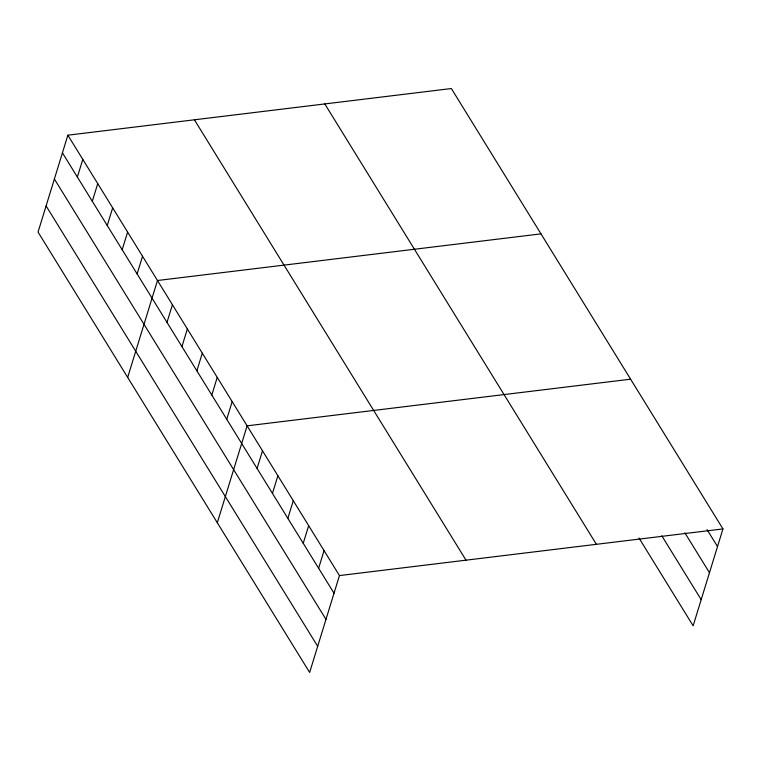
<?xml version="1.0" encoding="UTF-8"?>
<svg xmlns="http://www.w3.org/2000/svg" width="761" height="761" viewBox="0 0 761 761"><rect width="100%" height="100%" fill="white"/><g stroke="black" fill="none" stroke-linecap="round" stroke-linejoin="round"><path stroke-width="1.14" d="M67.862 135.192L38.05 232.086L309.641 672.458L339.454 575.573L67.862 135.192L451.359 88.542L722.95 528.914L693.138 625.808L638.964 537.97M77.365 177.066L82.797 159.41M92.3 201.285L97.731 183.639M107.244 225.503L112.666 207.858M122.179 249.722L127.61 232.076M137.113 273.941L142.545 256.295M127.677 377.408L157.479 280.514L540.985 233.865M166.992 322.388L172.424 304.733M181.927 346.607L187.358 328.961M196.871 370.826L202.293 353.18M211.805 395.045L217.237 377.399M226.74 419.273L232.172 401.618M217.304 522.731L247.106 425.837L630.612 379.187M257.075 468.443L262.497 450.797M272.457 493.394L277.889 475.749M287.848 518.355L293.28 500.709M303.239 543.306L308.671 525.661M318.631 568.267L324.062 550.612M339.454 575.573L722.95 528.914M707.055 529.599L717.518 546.569M684.852 532.786L709.48 572.719M661.785 535.773L701.185 599.658M324.804 103.934L596.396 544.315M194.407 119.8L466.008 560.172M62.431 152.837L334.022 593.219M54.383 178.987L325.974 619.368M46.098 205.936L317.689 646.308"/></g></svg>
